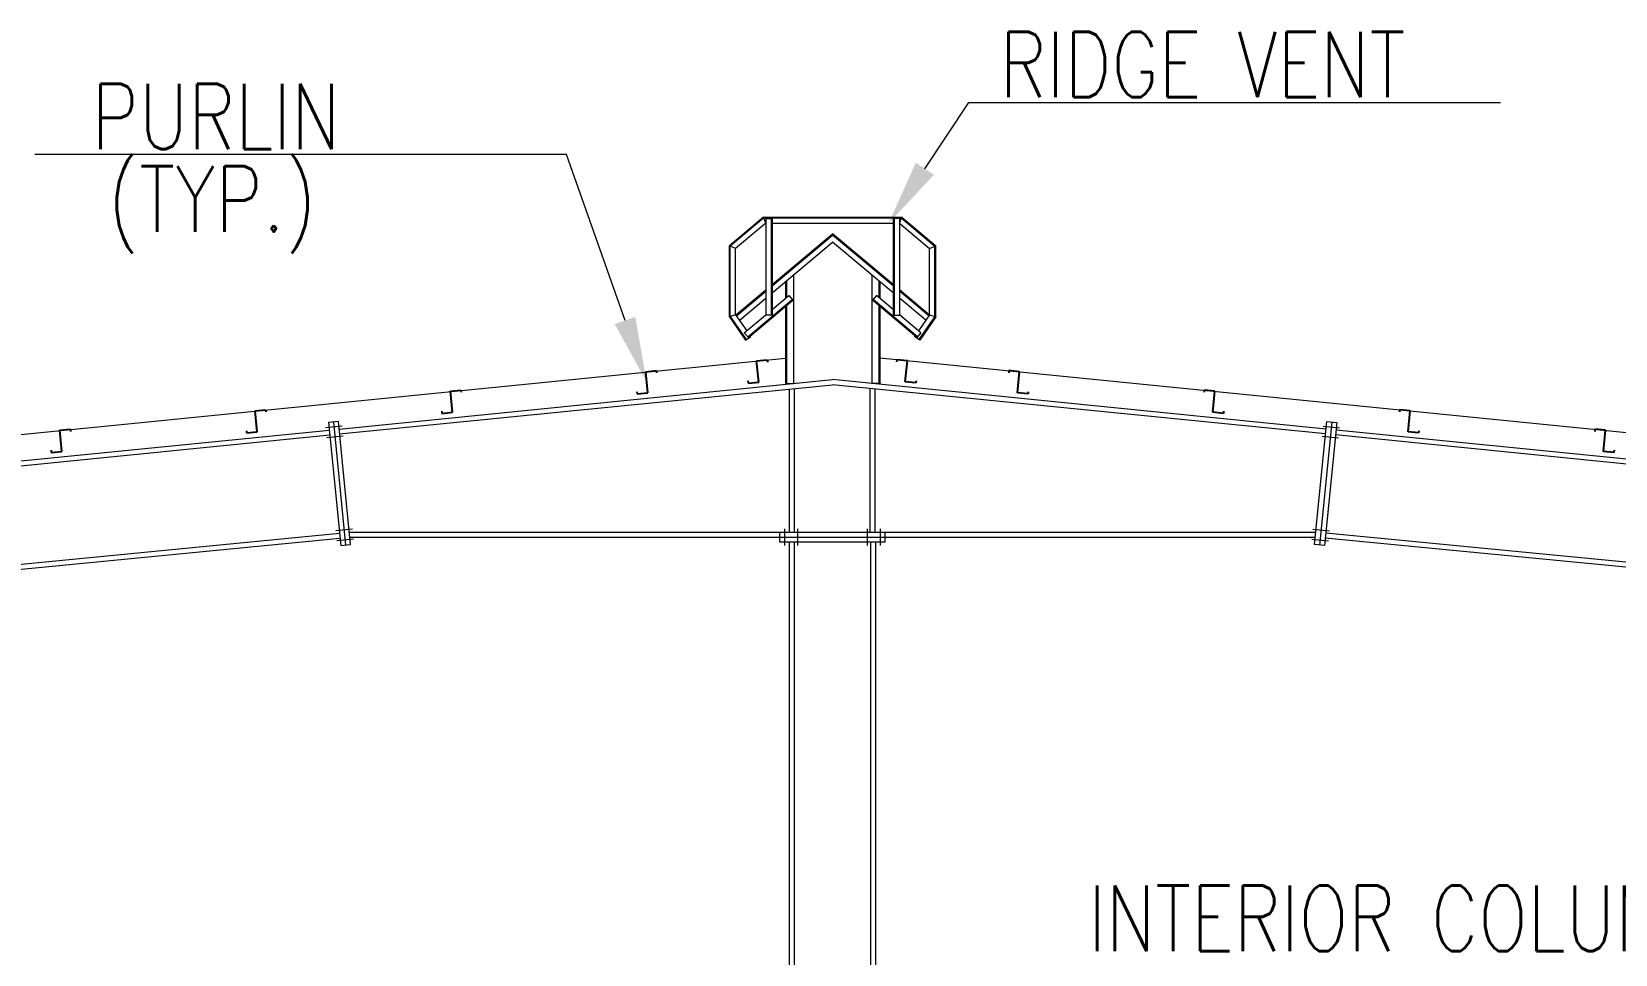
# Model space of a CAD drawing. Header units: millimetres. Extents: x 68421 to 1479662, y -51504 to 144751.
# Drawn here: x 601346 to 613449, y 80207 to 87258 of the extents above; entities that cross this region are included whole.
import ezdxf

# ---------------------------------------------------------------- set-up
doc = ezdxf.new("R2010")
doc.units = ezdxf.units.MM
doc.header["$LTSCALE"] = 0.35
doc.header["$MEASUREMENT"] = 0
doc.linetypes.add('CONTIN', pattern=[0, 0, 0])
doc.layers.get('0').update_dxf_attribs({"linetype": 'CONTIN'})
doc.styles.add('ROMANT', font='simplex.shx')

msp = doc.modelspace()

# ---------------------------------------------------------------- linework, layer by layer
at = {"color": 6, "linetype": 'ByBlock', "lineweight": 0}
for p, q in [((608171.47815, 86210.35157), (608507.17581, 86716.87768)), ((608507.17581, 86716.87768), (612572.17581, 86716.87768)), ((605434.19011, 86319.16456), (601369.19011, 86319.16456)), ((605880.25205, 85050.5518), (605434.19011, 86319.16456))]:
    msp.add_line(p, q, dxfattribs=at)
at = {"lineweight": 0}
for p, q in [((606939.10983, 85841.5736), (606677.58233, 85622.12596)), ((606941.73042, 85834.3736), (606684.78233, 85618.76855)), ((606939.10983, 85841.5736), (607994.48614, 85841.5736)), ((606956.5804, 85793.5736), (606939.10983, 85841.5736)), ((606941.73042, 85834.3736), (607991.86555, 85834.3736)), ((606956.5804, 85829.5736), (606956.5804, 85090.40324)), ((606956.5804, 85829.5736), (607004.5804, 85829.5736)), ((606997.3804, 85829.5736), (606997.3804, 85090.40324)), ((607004.5804, 85829.5736), (607004.5804, 85090.40324)), ((607929.01557, 85829.5736), (607929.01557, 85090.40324)), ((607977.01557, 85829.5736), (607929.01557, 85829.5736)), ((607936.21557, 85829.5736), (607936.21557, 85090.40324)), ((607977.01557, 85793.5736), (607994.48614, 85841.5736)), ((607977.01557, 85829.5736), (607977.01557, 85090.40324)), ((607991.86555, 85834.3736), (608248.81364, 85618.76855)), ((607994.48614, 85841.5736), (608256.01364, 85622.12596)), ((606956.5804, 85793.5736), (606725.58233, 85599.7432)), ((607004.5804, 85793.5736), (607929.01557, 85793.5736)), ((607004.5804, 85324.65401), (607466.79799, 85712.50061)), ((607004.5804, 85315.25508), (607466.79799, 85703.10168)), ((607929.01557, 85324.65401), (607466.79799, 85712.50061)), ((607929.01557, 85315.25508), (607466.79799, 85703.10168)), ((607977.01557, 85793.5736), (608208.01364, 85599.7432)), ((606677.58233, 85078.1244), (606677.58233, 85622.12596)), ((606725.58233, 85599.7432), (606677.58233, 85622.12596)), ((606684.78233, 85080.39455), (606684.78233, 85618.76855)), ((606725.58233, 85093.25874), (606725.58233, 85599.7432)), ((607004.5804, 85261.99446), (607466.79799, 85649.84106)), ((607929.01557, 85261.99446), (607466.79799, 85649.84106)), ((608208.01364, 85599.7432), (608256.01364, 85622.12596)), ((608208.01364, 85093.25874), (608208.01364, 85599.7432)), ((608248.81364, 85080.39455), (608248.81364, 85618.76855)), ((608256.01364, 85078.1244), (608256.01364, 85622.12596)), ((607106.79799, 85347.7652), (607106.79799, 85221.2599)), ((607113.99799, 85353.80671), (607113.99799, 85227.30141)), ((607166.79799, 85398.11117), (607166.79799, 84767.37086)), ((607766.79799, 85398.11117), (607766.79799, 84767.37086)), ((607819.59799, 85353.80671), (607819.59799, 85227.30141)), ((607826.79799, 85347.7652), (607826.79799, 85221.2599)), ((606725.61838, 85090.57708), (606956.5804, 85284.37723)), ((606730.92398, 85085.63007), (606956.5804, 85274.9783)), ((606753.25521, 85051.10759), (606956.5804, 85221.71768)), ((606818.05929, 84925.71875), (607157.85587, 85210.84193)), ((606822.68736, 84920.20323), (607162.48394, 85205.32641)), ((607004.5804, 85135.48916), (607131.63014, 85242.09655)), ((607131.63014, 85242.09655), (607162.48394, 85205.32641)), ((607801.96583, 85242.09655), (607771.11203, 85205.32641)), ((608110.90861, 84920.20323), (607771.11203, 85205.32641)), ((608115.53668, 84925.71875), (607775.7401, 85210.84193)), ((607929.01557, 85135.48916), (607801.96583, 85242.09655)), ((608206.81752, 85091.5505), (607977.01557, 85284.37723)), ((608202.67199, 85085.63007), (607977.01557, 85274.9783)), ((608179.18068, 85052.08101), (607977.01557, 85221.71768)), ((606725.58233, 85093.25874), (606677.58233, 85078.1244)), ((606725.58233, 85093.25874), (606810.21215, 84972.39483)), ((606791.83356, 84956.97336), (606956.5804, 85095.21238)), ((607004.5804, 85090.40324), (606956.5804, 85090.40324)), ((607106.79799, 85158.60035), (607106.79799, 84767.37086)), ((607113.99799, 85164.64186), (607113.99799, 84569.37086)), ((607819.59799, 85164.64186), (607819.59799, 84569.37086)), ((607826.79799, 85158.60035), (607826.79799, 84767.37086)), ((607929.01557, 85090.40324), (607977.01557, 85090.40324)), ((608141.76241, 84956.97336), (607977.01557, 85095.21238)), ((608208.01364, 85093.25874), (608123.38382, 84972.39483)), ((608208.01364, 85093.25874), (608256.01364, 85078.1244)), ((606677.58233, 85078.1244), (606801.20865, 84901.56772)), ((606684.78233, 85080.39455), (606807.10654, 84905.69747)), ((608248.81364, 85080.39455), (608126.48943, 84905.69747)), ((608256.01364, 85078.1244), (608132.38732, 84901.56772)), ((606791.83356, 84956.97336), (606822.68736, 84920.20323)), ((606801.20865, 84901.56772), (606840.52794, 84929.09939)), ((606837.84899, 84932.92534), (606840.52794, 84929.09939)), ((608095.74698, 84932.92534), (608093.06803, 84929.09939)), ((608132.38732, 84901.56772), (608093.06803, 84929.09939)), ((608141.76241, 84956.97336), (608110.90861, 84920.20323)), ((607106.79799, 84767.37086), (607106.79799, 84569.37086)), ((607166.79799, 84767.37086), (607166.79799, 84569.37086)), ((607766.79799, 84767.37086), (607766.79799, 84569.37086)), ((607826.79799, 84767.37086), (607826.79799, 84569.37086)), ((603695.0465, 84221.39727), (607466.79799, 84598.57178)), ((603698.81724, 84183.48819), (607466.79799, 84560.28636)), ((607106.79799, 84569.37086), (607166.79799, 84569.37086)), ((607137.25019, 83432.08654), (607137.25053, 84522.33161)), ((607175.35019, 83432.08654), (607175.35053, 84526.14161)), ((611238.54947, 84221.39727), (607466.79799, 84598.57178)), ((611234.77873, 84183.48819), (607466.79799, 84560.28636)), ((607752.65089, 83432.08654), (607752.65055, 84526.14161)), ((607826.79799, 84569.37086), (607766.79799, 84569.37086)), ((607790.75088, 83432.08654), (607790.75054, 84522.33161)), ((603718.42017, 84243.23553), (603592.05005, 84230.59783)), ((603689.35474, 84278.61923), (603613.53296, 84271.03623)), ((603613.53296, 84271.03623), (603707.04175, 83330.94833)), ((603651.44458, 84274.82823), (603744.9524, 83334.73943)), ((603782.86353, 83338.53143), (603689.35474, 84278.61923)), ((611150.73244, 83338.53143), (611244.24123, 84278.61923)), ((611282.15139, 84274.82823), (611188.64357, 83334.73943)), ((611215.1758, 84243.23553), (611341.54592, 84230.59783)), ((611320.06301, 84271.03623), (611226.55422, 83330.94833)), ((611244.24123, 84278.61923), (611320.06301, 84271.03623)), ((595921.21091, 83444.01501), (603619.22464, 84213.81509)), ((595925.05163, 83406.11144), (603622.99538, 84175.90601)), ((603726.00269, 84167.41223), (603599.63208, 84154.77553)), ((611207.59328, 84167.41223), (611333.96389, 84154.77553)), ((627288.99282, 82578.06639), (611310.60059, 84175.90601)), ((627292.8337, 82615.97154), (611314.37133, 84213.81509)), ((595998.60611, 82680.21229), (603697.71129, 83424.75183)), ((603796.76441, 83454.79113), (603670.39429, 83442.15443)), ((611136.83156, 83454.79113), (611263.20168, 83442.15443)), ((627218.05226, 81879.20136), (611235.88468, 83424.75183)), ((596002.44596, 82642.31734), (603701.47997, 83386.86344)), ((603804.34644, 83378.96983), (603677.97681, 83366.33213)), ((603707.04175, 83330.94833), (603782.86353, 83338.53143)), ((607137.24698, 73277.76901), (607137.25017, 83356.65159)), ((607175.34697, 73277.76902), (607175.35016, 83356.65159)), ((607758.24888, 73277.76909), (607758.25123, 83356.65159)), ((607796.34887, 73277.76909), (607796.35124, 83356.65159)), ((611129.24953, 83378.96983), (611255.61916, 83366.33213)), ((611226.55422, 83330.94833), (611150.73244, 83338.53143)), ((627214.26076, 81841.28726), (611232.116, 83386.86344))]:
    msp.add_line(p, q, dxfattribs=at)
at = {"color": 5, "lineweight": 0}
for p, q in [((582016.79799, 82254.57323), (607106.79799, 84763.57359)), ((632916.79799, 82254.57323), (607826.79799, 84763.57359))]:
    msp.add_line(p, q, dxfattribs=at)
at = {"extrusion": (0, 0, -1)}
for p, q in [((606885.71381, 84741.46517), (606966.59044, 84749.55283)), ((606901.82346, 84580.36865), (606885.71381, 84741.46517)), ((606966.59044, 84749.55283), (606968.2014, 84733.44317)), ((607957.0232, 84750.55107), (607955.41224, 84734.44141)), ((608037.89983, 84742.4634), (607957.0232, 84750.55107)), ((608021.79018, 84581.36688), (608037.89983, 84742.4634)), ((606038.05047, 84659.40874), (606118.9271, 84667.4964)), ((606054.16012, 84498.31221), (606038.05047, 84659.40874)), ((606118.9271, 84667.4964), (606120.53806, 84651.38674)), ((608814.66887, 84667.4964), (608813.05791, 84651.38674)), ((608895.5455, 84659.40874), (608814.66887, 84667.4964)), ((608879.43585, 84498.31221), (608895.5455, 84659.40874)), ((604545.49469, 84510.15314), (604626.37131, 84518.2408)), ((604561.60434, 84349.05662), (604545.49469, 84510.15314)), ((604626.37131, 84518.2408), (604627.98228, 84502.13114)), ((605971.67254, 84506.33421), (605973.2835, 84490.22455)), ((605973.2835, 84490.22455), (606054.16012, 84498.31221)), ((606819.33587, 84588.39064), (606820.94684, 84572.28099)), ((606820.94684, 84572.28099), (606901.82346, 84580.36865)), ((608102.6668, 84573.27922), (608021.79018, 84581.36688)), ((608104.27777, 84589.38887), (608102.6668, 84573.27922)), ((608960.31247, 84490.22455), (608879.43585, 84498.31221)), ((608961.92343, 84506.33421), (608960.31247, 84490.22455)), ((610307.22466, 84518.2408), (610305.61369, 84502.13114)), ((610388.10128, 84510.15314), (610307.22466, 84518.2408)), ((610371.99163, 84349.05662), (610388.10128, 84510.15314)), ((603052.93891, 84360.89754), (603133.81553, 84368.9852)), ((603069.04856, 84199.80102), (603052.93891, 84360.89754)), ((603133.81553, 84368.9852), (603135.4265, 84352.87554)), ((611799.78044, 84368.9852), (611798.16947, 84352.87554)), ((611880.65706, 84360.89754), (611799.78044, 84368.9852)), ((611864.54741, 84199.80102), (611880.65706, 84360.89754)), ((604479.11675, 84357.07861), (604480.72772, 84340.96896)), ((604480.72772, 84340.96896), (604561.60434, 84349.05662)), ((610452.86825, 84340.96896), (610371.99163, 84349.05662)), ((610454.47922, 84357.07861), (610452.86825, 84340.96896)), ((601560.38313, 84211.64194), (601641.25975, 84219.7296)), ((601576.49277, 84050.54542), (601560.38313, 84211.64194)), ((601641.25975, 84219.7296), (601642.87071, 84203.61994)), ((602986.56097, 84207.82301), (602988.17193, 84191.71336)), ((602988.17193, 84191.71336), (603069.04856, 84199.80102)), ((611945.42404, 84191.71336), (611864.54741, 84199.80102)), ((611947.035, 84207.82301), (611945.42404, 84191.71336)), ((613292.33622, 84219.7296), (613290.72526, 84203.61994)), ((613373.21284, 84211.64194), (613292.33622, 84219.7296)), ((613357.1032, 84050.54542), (613373.21284, 84211.64194)), ((601494.00519, 84058.56741), (601495.61615, 84042.45776)), ((601495.61615, 84042.45776), (601576.49277, 84050.54542)), ((613437.97982, 84042.45776), (613357.1032, 84050.54542)), ((613439.59078, 84058.56741), (613437.97982, 84042.45776))]:
    msp.add_line(p, q, dxfattribs=at)
at = {"linetype": 'Continuous', "lineweight": 0}
for p, q in [((603777.30946, 83432.44452), (611160.0738, 83432.44452)), ((603777.30946, 83394.36907), (611156.28651, 83394.36907)), ((607063.33927, 83432.08654), (607864.66181, 83432.08654)), ((607063.33927, 83356.65159), (607063.33927, 83432.08654)), ((607100.79799, 83330.86907), (607100.79799, 83457.86907)), ((607199.79799, 83330.86907), (607199.79799, 83457.86907)), ((607733.79799, 83330.86907), (607733.79799, 83457.86907)), ((607832.79799, 83330.86907), (607832.79799, 83457.86907)), ((607864.66181, 83432.08654), (607864.66181, 83356.65159)), ((607864.66181, 83356.65159), (607063.33927, 83356.65159))]:
    msp.add_line(p, q, dxfattribs=at)
at = {"color": 6, "linetype": 'ByBlock', "lineweight": 0}
for points in [[(608240.94115, 86164.31531), (607895.26063, 85793.5736), (608102.01516, 86256.38782)], [(605958.86727, 85078.194), (606046.1053, 84578.86048), (605801.63683, 85022.90959)]]:
    msp.add_solid(points, dxfattribs=at)

# ---------------------------------------------------------------- texts
at = {"color": 7, "linetype": 'ByBlock', "lineweight": 0, "style": 'ROMANT', "width": 0.8}
for s, p in [('RIDGE VENT', (608741.43772, 86757.83006)), ('PURLIN', (601803.59488, 86360.11694)), ('(TYP.)', (601927.4044, 85729.45027)), ('INTERIOR COLUMN', (609418.71707, 80232.00397))]:
    msp.add_text(s, height=500, dxfattribs=at).set_placement(p)

doc.saveas('drawing.dxf')
